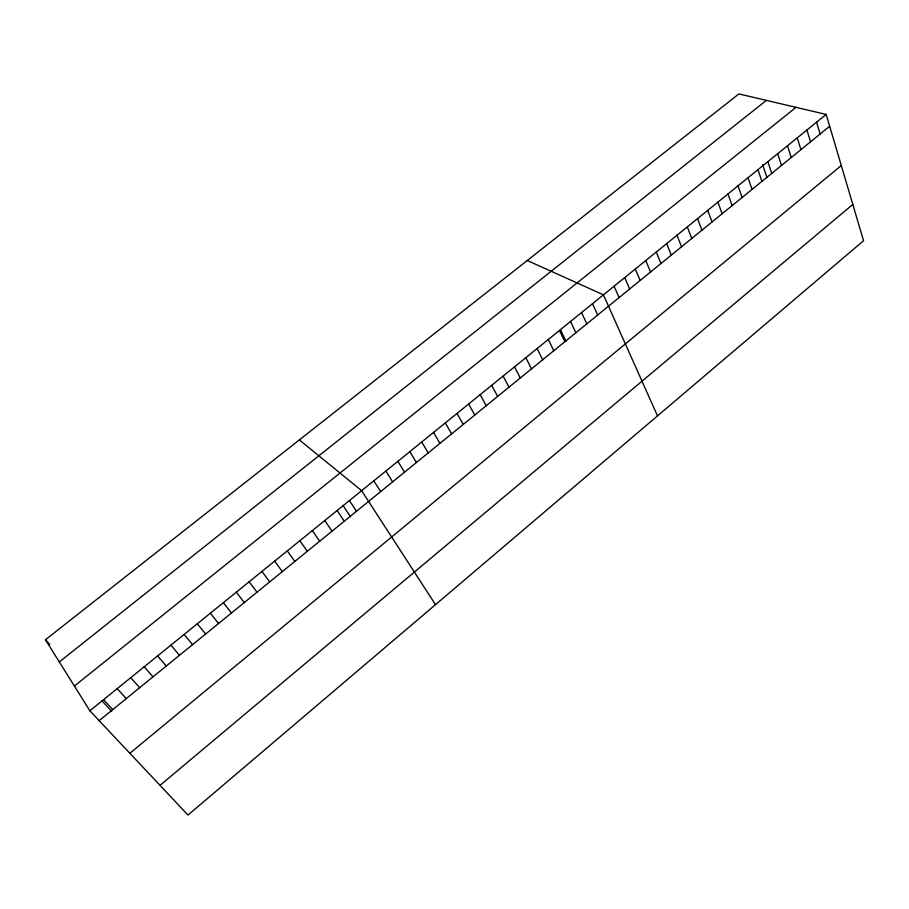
<?xml version="1.0" encoding="UTF-8"?>
<svg xmlns="http://www.w3.org/2000/svg" width="909" height="909" viewBox="0 0 909 909"><rect width="100%" height="100%" fill="white"/><g stroke="black" fill="none" stroke-linecap="round" stroke-linejoin="round"><path stroke-width="1.36" d="M160.029 785.353L852.812 204.423M129.851 753.277L841.302 165.529M99.161 720.644L829.678 126.249M89.877 710.781L826.179 114.432L863.55 240.715L187.993 815.078L89.877 710.781L45.45 639.777L738.892 93.922L826.179 114.432M74.402 686.045L796.023 107.342M59.312 661.934L766.367 100.376M527.265 260.497L603.428 294.834L657.502 415.902M299.368 439.899L361.634 490.678L435.491 604.655M103.581 699.68L112.739 709.599M45.45 639.777L49.87 644.549M101.808 700.657L111.625 711.27M117.193 688.647L126.237 698.612M130.737 677.682L139.656 687.693M144.201 666.774L153.007 676.83M157.587 655.934L166.267 666.036M170.892 645.163L179.459 655.298M184.129 634.448L192.572 644.629M197.276 623.79L205.616 634.016M210.354 613.2L218.58 623.472M223.364 602.667L231.477 612.984M236.283 592.191L244.294 602.553M249.146 581.783L257.042 592.179M261.928 571.431L269.712 581.874M274.632 561.137L282.313 571.613M287.278 550.899L294.846 561.421M299.845 540.719L307.31 551.274M312.332 530.595L319.707 541.196M324.763 520.539L332.024 531.163M337.125 510.528L344.284 521.198M342.943 505.393L350.544 516.823M349.408 500.575L356.464 511.278M373.781 480.838L380.644 491.61M385.87 471.044L392.631 481.861M397.881 461.317L404.55 472.157M409.834 451.637L416.402 462.511M421.719 442.001L428.196 452.921M433.548 432.434L439.922 443.376M445.308 422.912L451.591 433.877M457 413.436L463.192 424.446M468.624 404.016L474.737 415.049M480.191 394.654L486.213 405.709M491.701 385.336L497.621 396.426M503.143 376.065L508.983 387.189M514.528 366.85L520.278 377.996M525.845 357.68L531.504 368.861M537.105 348.556L542.684 359.759M548.309 339.489L553.797 350.715M560.58 330.012L565.989 341.284M559.444 330.456L564.853 341.727M570.534 321.479L575.851 332.774M581.555 312.56L586.794 323.877M592.52 303.674L597.679 315.014M614.098 286.199L619.097 297.584M624.722 277.597L629.642 289.017M635.277 269.041L640.129 280.483M645.788 260.531L650.56 271.996M656.253 252.066L660.934 263.542M666.649 243.635L671.262 255.145M677 235.249L681.534 246.782M687.295 226.909L691.76 238.465M697.544 218.614L701.93 230.193M707.736 210.354L712.054 221.955M717.883 202.139L722.132 213.763M727.973 193.969L732.143 205.604M738.017 185.834L742.119 197.492M748.005 177.744L752.038 189.424M757.947 169.688L761.912 181.391M762.651 164.665L767.026 177.687M767.844 161.677L771.741 173.392M777.684 153.712L781.513 165.438M787.478 145.77L791.239 157.53M797.227 137.884L800.92 149.644M806.919 130.021L810.555 141.815M816.577 122.204L820.134 134.009"/></g></svg>
